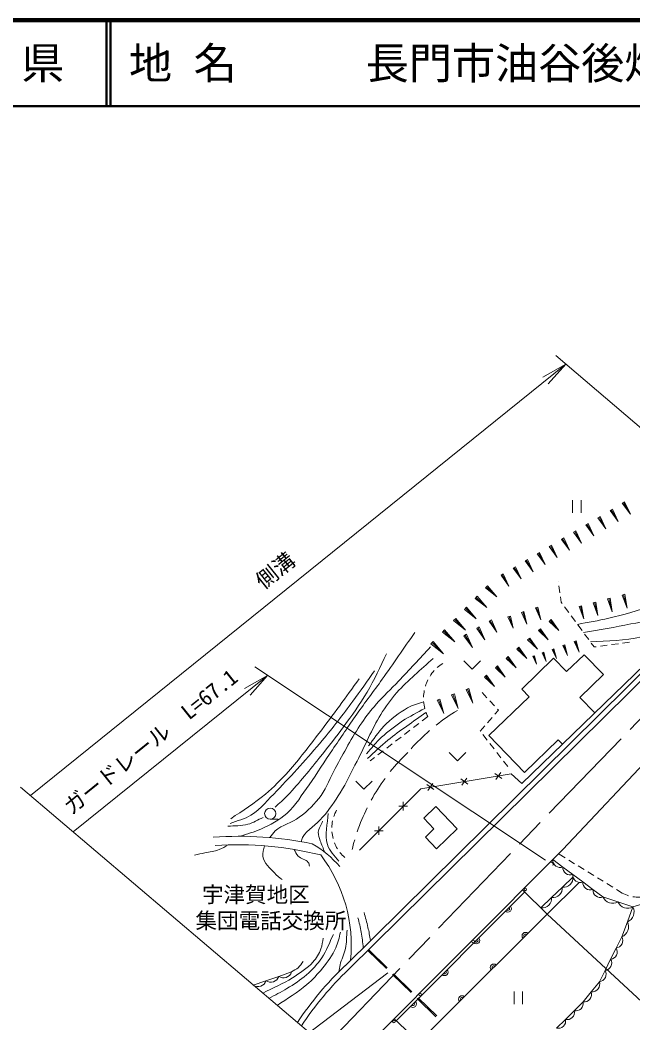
# Model space of a CAD drawing. Units: millimetres, scale not verified. Extents: x 40000 to 680000, y 20000 to 380000.
# Drawn here: x 357739 to 428844, y 263689 to 380000 of the extents above; entities that cross this region are included whole.
import ezdxf
from ezdxf.enums import TextEntityAlignment as Align

# ---------------------------------------------------------------- set-up
doc = ezdxf.new("R2010")
doc.units = ezdxf.units.MM
doc.header["$LTSCALE"] = 1000
doc.linetypes.add('CHAIN', pattern=[18.5, 12, -1.5, 3.5, -1.5])
for name, color, linetype, lineweight in [('M-BMK', 2, 'CHAIN', 13), ('M-TTL', 2, 'Continuous', 140), ('M-TTL-LINE', 7, 'Continuous', 50), ('M-TTL-TXT', 7, 'Continuous', 13), ('M-WORK', 1, 'Continuous', 13)]:
    doc.layers.add(name, color=color, linetype=linetype, lineweight=lineweight)
doc.styles.add('ＭＳ ゴシック', font='')
doc.styles.get('ＭＳ ゴシック').set_extended_font_data('MS Gothic')

# ---------------------------------------------------------------- blocks, each defined once
blk = doc.blocks.new('open_arrow')
at = {"color": 0, "linetype": 'Continuous', "lineweight": -2}
blk.add_lwpolyline([(7.5, 1.25), (0, 0), (7.5, -1.25)], dxfattribs=at)

msp = doc.modelspace()

# ---------------------------------------------------------------- linework, layer by layer
at = {"layer": 'M-BMK'}
msp.add_line((393466, 261362), (438774, 308391), dxfattribs=at)
at = {"layer": 'M-TTL'}
msp.add_line((680000, 380000), (40000, 380000), dxfattribs=at)
at = {"layer": 'M-TTL-LINE'}
for p, q in [((367750, 380000), (367750, 370000)), ((368250, 380000), (368250, 370000)), ((40000, 370000), (680000, 370000))]:
    msp.add_line(p, q, dxfattribs=at)
at = {"layer": 'M-WORK'}
for p, q in [((419883, 341085), (446173, 318727)), ((358949, 290060), (421046, 340096)), ((421847, 324316), (421847, 322858)), ((422819, 324316), (422819, 322858)), ((427600, 323958), (427871, 324119)), ((427600, 323958), (428541, 322680)), ((427735, 324038), (428541, 322680)), ((427871, 324119), (428541, 322680)), ((424771, 322279), (425042, 322440)), ((424771, 322279), (425710, 321006)), ((424907, 322360), (425710, 321006)), ((425042, 322440), (425710, 321006)), ((426185, 323118), (426456, 323279)), ((426185, 323118), (427124, 321843)), ((426320, 323198), (427124, 321843)), ((426456, 323279), (427124, 321843)), ((423360, 321442), (423630, 321602)), ((423360, 321442), (424297, 320170)), ((423495, 321522), (424297, 320170)), ((423630, 321602), (424297, 320170)), ((420544, 319771), (420813, 319931)), ((420813, 319931), (421478, 318503)), ((421951, 320606), (422221, 320766)), ((421951, 320606), (422887, 319336)), ((422086, 320686), (422887, 319336)), ((422221, 320766), (422887, 319336)), ((419138, 318937), (419407, 319097)), ((419138, 318937), (420071, 317671)), ((419273, 319017), (420071, 317671)), ((419407, 319097), (420071, 317671)), ((420544, 319771), (421478, 318503)), ((420678, 319851), (421478, 318503)), ((417735, 318104), (418004, 318264)), ((417735, 318104), (418667, 316840)), ((417869, 318184), (418667, 316840)), ((418004, 318264), (418667, 316840)), ((414934, 316442), (415202, 316601)), ((414934, 316442), (415863, 315182)), ((415068, 316522), (415863, 315182)), ((415202, 316601), (415863, 315182)), ((416334, 317273), (416602, 317432)), ((416334, 317273), (417264, 316011)), ((416468, 317352), (417264, 316011)), ((416602, 317432), (417264, 316011)), ((413537, 315613), (413804, 315772)), ((413537, 315613), (414464, 314355)), ((413671, 315693), (414464, 314355)), ((413804, 315772), (414464, 314355)), ((411752, 314159), (411987, 314399)), ((411752, 314159), (413056, 313119)), ((411870, 314279), (413056, 313119)), ((411987, 314399), (413056, 313119)), ((420159, 314874), (420157, 314887)), ((420348, 313588), (420232, 314379)), ((410542, 312921), (410782, 313167)), ((410542, 312921), (411877, 311856)), ((410662, 313044), (411877, 311856)), ((410782, 313167), (411877, 311856)), ((420509, 312497), (420421, 313093)), ((425887, 312860), (426192, 312941)), ((426040, 312900), (426452, 311358)), ((426192, 312941), (426452, 311358)), ((427589, 313315), (427901, 313398)), ((427589, 313315), (428168, 311776)), ((427745, 313357), (428168, 311776)), ((427901, 313398), (428168, 311776)), ((409303, 311653), (409549, 311905)), ((409426, 311779), (410670, 310563)), ((409549, 311905), (410670, 310563)), ((417523, 311831), (417811, 311926)), ((417523, 311831), (418144, 310421)), ((417667, 311878), (418144, 310421)), ((417811, 311926), (418144, 310421)), ((420626, 312338), (420509, 312497)), ((421397, 311291), (420922, 311935)), ((422595, 311979), (422886, 312057)), ((422595, 311979), (423133, 310550)), ((422740, 312018), (423133, 310550)), ((422886, 312057), (423133, 310550)), ((424223, 312414), (424520, 312494)), ((424223, 312414), (424774, 310950)), ((424372, 312454), (424774, 310950)), ((424520, 312494), (424774, 310950)), ((425887, 312860), (426452, 311358)), ((395438, 270312), (437346, 311710)), ((395855, 269880), (437737, 311253)), ((408035, 310356), (408287, 310613)), ((408287, 310613), (409435, 309239)), ((409303, 311653), (410670, 310563)), ((414346, 310791), (414619, 310881)), ((414346, 310791), (414935, 309455)), ((414483, 310836), (414935, 309455)), ((414619, 310881), (414935, 309455)), ((415916, 311305), (416196, 311397)), ((415916, 311305), (416520, 309932)), ((416056, 311351), (416520, 309932)), ((416196, 311397), (416520, 309932)), ((422168, 310244), (421693, 310889)), ((408035, 310356), (409435, 309239)), ((408161, 310485), (409435, 309239)), ((410718, 309453), (411004, 309618)), ((410718, 309453), (411672, 308130)), ((410861, 309536), (411672, 308130)), ((411004, 309618), (411672, 308130)), ((412154, 310283), (412430, 310442)), ((412154, 310283), (413072, 309012)), ((412292, 310362), (413072, 309012)), ((412430, 310442), (413072, 309012)), ((417871, 309195), (418109, 309401)), ((418109, 309401), (419016, 308110)), ((419110, 310266), (419347, 310471)), ((419110, 310266), (420251, 309184)), ((419228, 310368), (420251, 309184)), ((419347, 310471), (420251, 309184)), ((422939, 309198), (422464, 309842)), ((406736, 309027), (406994, 309291)), ((406736, 309027), (408170, 307883)), ((406865, 309159), (408170, 307883)), ((406994, 309291), (408170, 307883)), ((409224, 308590), (409522, 308762)), ((409224, 308590), (410217, 307214)), ((409373, 308676), (410217, 307214)), ((409522, 308762), (410217, 307214)), ((415957, 291441), (433594, 308533)), ((416628, 308122), (416867, 308328)), ((416747, 308225), (417777, 307034)), ((416867, 308328), (417777, 307034)), ((417871, 309195), (419016, 308110)), ((417990, 309298), (419016, 308110)), ((423709, 308151), (423235, 308795)), ((405407, 307667), (405671, 307937)), ((405407, 307667), (406875, 306496)), ((405539, 307802), (406875, 306496)), ((405671, 307937), (406875, 306496)), ((415382, 307045), (415621, 307252)), ((415502, 307149), (416534, 305954)), ((415621, 307252), (416534, 305954)), ((416628, 308122), (417777, 307034)), ((419465, 307010), (419680, 307086)), ((419680, 307086), (419964, 305940)), ((420697, 307446), (420927, 307527)), ((420697, 307446), (421233, 306296)), ((420812, 307486), (421233, 306296)), ((420927, 307527), (421233, 306296)), ((422010, 307910), (422258, 307998)), ((422010, 307910), (422586, 306675)), ((422134, 307954), (422586, 306675)), ((422258, 307998), (422586, 306675)), ((424340, 307294), (424006, 307748)), ((424574, 307326), (424340, 307294)), ((425863, 307498), (425070, 307392)), ((427151, 307671), (426359, 307565)), ((428440, 307843), (427647, 307737)), ((414132, 305966), (414372, 306173)), ((414132, 305966), (415288, 304871)), ((414252, 306069), (415288, 304871)), ((414372, 306173), (415288, 304871)), ((415382, 307045), (416534, 305954)), ((415946, 302396), (419641, 305977)), ((417228, 306218), (417414, 306284)), ((417228, 306218), (417660, 305293)), ((417321, 306251), (417660, 305293)), ((417414, 306284), (417660, 305293)), ((418311, 306601), (418510, 306672)), ((418311, 306601), (418775, 305606)), ((418410, 306637), (418775, 305606)), ((418510, 306672), (418775, 305606)), ((419465, 307010), (419964, 305940)), ((419572, 307048), (419964, 305940)), ((419641, 305977), (421141, 304429)), ((423176, 306400), (421141, 304429)), ((425417, 304087), (423176, 306400)), ((418701, 282562), (384964, 304971)), ((409237, 305674), (410197, 304714)), ((410197, 304714), (411157, 305674)), ((412879, 304883), (413120, 305091)), ((412879, 304883), (414038, 303784)), ((412999, 304987), (414038, 303784)), ((413120, 305091), (414038, 303784)), ((420715, 283818), (441426, 305807)), ((363916, 285836), (386443, 303988)), ((411622, 303797), (411864, 304005)), ((411622, 303797), (412785, 302695)), ((411743, 303901), (412785, 302695)), ((411864, 304005), (412785, 302695)), ((422674, 301430), (425417, 304087)), ((409482, 302369), (409809, 302491)), ((409645, 302430), (410260, 300784)), ((409809, 302491), (410260, 300784)), ((407799, 301740), (408123, 301861)), ((407799, 301740), (408569, 300173)), ((407961, 301800), (408569, 300173)), ((408123, 301861), (408569, 300173)), ((409482, 302369), (410260, 300784)), ((411361, 301995), (411906, 301410)), ((416789, 301526), (412134, 297014)), ((415946, 302396), (416789, 301526)), ((422674, 301430), (424413, 299636)), ((406135, 301118), (406455, 301237)), ((406135, 301118), (406896, 299569)), ((406295, 301178), (406896, 299569)), ((406455, 301237), (406896, 299569)), ((412246, 301044), (412791, 300458)), ((413132, 300092), (413241, 299974)), ((405033, 299218), (404399, 298731)), ((412497, 299112), (411974, 298506)), ((413241, 299974), (412824, 299490)), ((404003, 298426), (403368, 297939)), ((411647, 298128), (411132, 297531)), ((401941, 296842), (401307, 296355)), ((402972, 297634), (402337, 297147)), ((411132, 297531), (411139, 297522)), ((411446, 297127), (411937, 296495)), ((412134, 297014), (416273, 292744)), ((400910, 296050), (400276, 295563)), ((412243, 296100), (412734, 295468)), ((420183, 296533), (416273, 292744)), ((420680, 296019), (420183, 296533)), ((398849, 294466), (398355, 294086)), ((399879, 295258), (399245, 294770)), ((407536, 295059), (408496, 294099)), ((408496, 294099), (409456, 295059)), ((413040, 295073), (413531, 294441)), ((413838, 294046), (414328, 293414)), ((414735, 292592), (404225, 290852)), ((409689, 291399), (408876, 291981)), ((409574, 292096), (408991, 291283)), ((413635, 292052), (412822, 292634)), ((413520, 292750), (412938, 291937)), ((415957, 291441), (414735, 292592)), ((357786, 291049), (392738, 261326)), ((396679, 291746), (397639, 290786)), ((404225, 290852), (397107, 283717)), ((397639, 290786), (398599, 291746)), ((405743, 290745), (404930, 291327)), ((405627, 291443), (405045, 290630)), ((402696, 288819), (401696, 288817)), ((402195, 289318), (402196, 288318)), ((405973, 288784), (404575, 287442)), ((405973, 288784), (408464, 286190)), ((386760, 287313), (387667, 287313)), ((404575, 287442), (405761, 286207)), ((399370, 286486), (399371, 285486)), ((404759, 285244), (405761, 286207)), ((408464, 286190), (406064, 283885)), ((399871, 285987), (398871, 285985)), ((406064, 283885), (404759, 285244)), ((395745, 258769), (420715, 283818)), ((419544, 282643), (420708, 281774)), ((420966, 282840), (420285, 283259)), ((420708, 281774), (421872, 280905)), ((422073, 282158), (421392, 282578)), ((423181, 281477), (422499, 281896)), ((420654, 279433), (421895, 280630)), ((421872, 280905), (423036, 280037)), ((424288, 280796), (423606, 281215)), ((425395, 280114), (424714, 280534)), ((422593, 279991), (418907, 276314)), ((419413, 278235), (420654, 279433)), ((423036, 280037), (424200, 279168)), ((424200, 279168), (425364, 278299)), ((426502, 279433), (425821, 279852)), ((427609, 278752), (426928, 279171)), ((416292, 278894), (401372, 263941)), ((416047, 279135), (418907, 276314)), ((418172, 277038), (419413, 278235)), ((425364, 278299), (427104, 277719)), ((427104, 277719), (428844, 277139)), ((428844, 277139), (428194, 275408)), ((428844, 277139), (430373, 277631)), ((406480, 263922), (418907, 276314)), ((418907, 276314), (443631, 253379)), ((428194, 275408), (427543, 273677)), ((427543, 273677), (426897, 272376)), ((398189, 272186), (400341, 270096)), ((426897, 272376), (426252, 271076)), ((398082, 272081), (400234, 269990)), ((426252, 271076), (425606, 269775)), ((386271, 268588), (387750, 269094)), ((387750, 269094), (389229, 269599)), ((400424, 269511), (388596, 260530)), ((400951, 269294), (403103, 267203)), ((401058, 269399), (403210, 267309)), ((425606, 269775), (424960, 268474)), ((384793, 268083), (386271, 268588)), ((424960, 268474), (424011, 267297)), ((403820, 266506), (405972, 264416)), ((403927, 266612), (406079, 264521)), ((415054, 267338), (415054, 265880)), ((416026, 267338), (416026, 265880)), ((424011, 267297), (423062, 266119)), ((423062, 266119), (422038, 265109)), ((401127, 264168), (428774, 238523)), ((421014, 264098), (419990, 263087)), ((422038, 265109), (421014, 264098)), ((404058, 261450), (406480, 263922))]:
    msp.add_line(p, q, dxfattribs=at)
for centre, radius in [((386760, 287961), 648), ((416363, 279178), 150), ((410302, 273139), 150), ((404162, 266976), 150), ((401113, 263858), 150)]:
    msp.add_circle(centre, radius, dxfattribs=at)
for centre, radius, start, end in [((409372, 301325), 4823, 122.60612, 132.10973), ((409372, 301325), 4823, 138.04949, 147.55309), ((409372, 301325), 4823, 153.49285, 162.99646), ((409372, 301325), 4823, 168.93621, 178.43982), ((409372, 301325), 4823, 184.37957, 193.88318), ((409372, 301325), 4823, 199.82294, 205.89153), ((420896, 279444), 23964, 121.21158, 128.38432), ((420896, 279444), 23964, 130.77524, 137.94798), ((418586, 278486), 22944, 133.77334, 141.26504), ((418586, 278486), 22944, 143.76227, 151.25397), ((418586, 278486), 22944, 153.75121, 161.24291), ((398383, 286214), 4476, 151.39998, 161.64096), ((398383, 286214), 4476, 168.04158, 178.28257), ((383146, 244069), 41268, 78.13388, 94.15644), ((398383, 286214), 4476, 184.68318, 194.92417), ((382869, 243607), 40748, 76.15954, 93.49613), ((385970, 274326), 11604, 40.21714, 60.79382), ((398383, 286214), 4476, 201.32479, 211.56578), ((418586, 278486), 22944, 163.74014, 166.64068), ((378934, 272686), 17238, 354.22508, 37.46723), ((398383, 286214), 4476, 217.96639, 228.20738), ((420401, 282577), 859, 175.57309, 290.95524), ((419337, 282085), 250, 322.89547, 142.89547), ((421565, 281708), 859, 175.57309, 290.95524), ((420769, 280556), 1129, 264.18786, 3.74614), ((422729, 280839), 859, 175.57309, 290.95524), ((419528, 279359), 1129, 264.18786, 3.74614), ((423893, 279970), 859, 175.57309, 290.95524), ((425057, 279102), 859, 175.57309, 290.95524), ((418287, 278162), 1129, 264.18786, 3.74614), ((426503, 278817), 1251, 204.4332, 298.6969), ((429495, 282246), 3970, 241.64632, 253.19141), ((429495, 282246), 3970, 260.40709, 271.95218), ((414341, 276939), 400, 225.06221, 45.06221), ((414341, 276939), 200, 225.06221, 45.06221), ((428243, 278237), 1251, 204.4332, 298.6969), ((427706, 276579), 1269, 292.62585, 26.19832), ((427055, 274848), 1269, 292.62585, 26.19832), ((410668, 273258), 400, 225.06221, 45.06221), ((410668, 273258), 200, 225.06221, 45.06221), ((416375, 273790), 400, 44.91929, 224.91929), ((416375, 273790), 200, 44.91929, 224.91929), ((426809, 273231), 859, 275.88849, 31.29153), ((426163, 271930), 859, 275.88849, 31.29153), ((425518, 270629), 859, 275.88849, 31.29153), ((421288, 243013), 37596, 133.43848, 146.56479), ((421288, 243013), 36996, 133.4287, 146.67795), ((406995, 269577), 400, 225.06221, 45.06221), ((412693, 270118), 400, 44.91929, 224.91929), ((412693, 270118), 200, 44.91929, 224.91929), ((386828, 269374), 963, 234.65541, 343.09376), ((388307, 269879), 963, 234.65541, 343.09376), ((406995, 269577), 200, 225.06221, 45.06221), ((424872, 269329), 859, 275.88849, 31.29153), ((385350, 268868), 963, 234.65541, 343.09376), ((424084, 268209), 915, 265.37862, 16.88583), ((409011, 266446), 400, 44.91929, 224.91929), ((409011, 266446), 200, 44.91929, 224.91929), ((423135, 267031), 915, 265.37862, 16.88583), ((403323, 265896), 400, 225.06221, 45.06221), ((403323, 265896), 200, 225.06221, 45.06221), ((422236, 265932), 847, 256.47045, 12.78707), ((420188, 263911), 847, 256.47045, 12.78707), ((421212, 264921), 847, 256.47045, 12.78707)]:
    msp.add_arc(centre, radius, start, end, dxfattribs=at)
for points, knots in [([(444578, 329738), (444039, 328302), (443594, 326826), (442962, 325428), (442326, 324024), (441548, 322688), (440782, 321350), (440035, 320045), (439318, 318713), (438427, 317501), (437721, 316542), (437004, 315554), (436072, 314812), (434589, 313632), (432815, 312845), (431063, 312123), (429447, 311457), (427733, 311048), (426036, 310629), (424840, 310334), (423619, 310153), (422410, 309915)], [0, 0, 0, 0, 1, 1, 1, 2, 2, 2, 3, 3, 3, 4, 4, 4, 5, 5, 5, 6, 6, 6, 7, 7, 7, 7]), ([(423109, 308966), (424940, 309298), (426779, 309587), (428602, 309961), (430086, 310266), (431609, 310459), (433031, 310981), (434133, 311385), (435208, 311911), (436160, 312598), (437275, 313403), (438229, 314426), (439112, 315480), (440296, 316892), (441327, 318440), (442223, 320050), (443065, 321562), (443714, 323178), (444332, 324795), (444688, 325725), (444943, 326690), (445249, 327637)], [0, 0, 0, 0, 1, 1, 1, 2, 2, 2, 3, 3, 3, 4, 4, 4, 5, 5, 5, 6, 6, 6, 7, 7, 7, 7]), ([(445746, 325192), (445310, 323888), (445026, 322523), (444438, 321280), (443718, 319760), (442737, 318370), (441749, 317009), (440678, 315535), (439578, 314057), (438251, 312809), (437314, 311927), (436268, 311144), (435140, 310524), (433476, 309608), (431680, 308892), (429833, 308450), (427905, 307989), (425887, 308066), (423913, 307874)], [0, 0, 0, 0, 1, 1, 1, 2, 2, 2, 3, 3, 3, 4, 4, 4, 5, 5, 5, 6, 6, 6, 6]), ([(383266, 285337), (384069, 285612), (384905, 285805), (385674, 286164), (386741, 286663), (387818, 287208), (388697, 287992), (389741, 288923), (390445, 290179), (391263, 291314), (392216, 292636), (393073, 294024), (393987, 295374), (394919, 296749), (395842, 298129), (396799, 299486), (397764, 300854), (398781, 302184), (399752, 303546), (401029, 305339), (402271, 307155), (403531, 308960)], [0, 0, 0, 0, 1, 1, 1, 2, 2, 2, 3, 3, 3, 4, 4, 4, 5, 5, 5, 6, 6, 6, 7, 7, 7, 7]), ([(405359, 307290), (404122, 305966), (402900, 304629), (401650, 303318), (400798, 302424), (399878, 301594), (399067, 300664), (398466, 299975), (397891, 299259), (397379, 298502), (396237, 296813), (395289, 294998), (394304, 293212), (393735, 292182), (393364, 291033), (392669, 290084), (391962, 289117), (391092, 288259), (390138, 287535), (389288, 286889), (388152, 286668), (387344, 285971), (387092, 285753), (386937, 285444), (386734, 285181)], [0, 0, 0, 0, 1, 1, 1, 2, 2, 2, 3, 3, 3, 4, 4, 4, 5, 5, 5, 6, 6, 6, 7, 7, 7, 8, 8, 8, 8]), ([(400262, 306499), (399506, 305011), (398845, 303471), (397994, 302035), (397174, 300649), (396217, 299348), (395270, 298045), (394425, 296883), (393537, 295753), (392634, 294636), (391384, 293091), (390153, 291525), (388785, 290084), (388326, 289599), (387812, 289170), (387326, 288713)], [0, 0, 0, 0, 1, 1, 1, 2, 2, 2, 3, 3, 3, 4, 4, 4, 5, 5, 5, 5]), ([(390374, 284699), (390424, 284865), (390436, 285048), (390525, 285198), (391087, 286140), (392136, 286697), (392845, 287535), (393598, 288427), (394268, 289391), (394884, 290382), (395612, 291556), (396196, 292813), (396834, 294038), (397772, 295839), (398528, 297740), (399594, 299469), (400143, 300361), (400762, 301216), (401457, 302000), (402738, 303445), (404269, 304648), (405675, 305972)], [0, 0, 0, 0, 1, 1, 1, 2, 2, 2, 3, 3, 3, 4, 4, 4, 5, 5, 5, 6, 6, 6, 7, 7, 7, 7]), ([(382124, 286832), (382926, 287148), (383804, 287318), (384532, 287781), (385689, 288518), (386561, 289630), (387519, 290611), (389351, 292486), (391106, 294438), (392792, 296446), (394030, 297919), (395193, 299455), (396342, 300998), (397206, 302157), (398018, 303353), (398856, 304531)], [0, 0, 0, 0, 1, 1, 1, 2, 2, 2, 3, 3, 3, 4, 4, 4, 5, 5, 5, 5]), ([(397098, 303599), (395546, 301502), (394034, 299374), (392441, 297307), (391280, 295802), (390146, 294271), (388873, 292860), (388035, 291932), (387159, 291029), (386201, 290224), (384951, 289172), (383541, 288326), (382212, 287377)], [0, 0, 0, 0, 1, 1, 1, 2, 2, 2, 3, 3, 3, 4, 4, 4, 4]), ([(404690, 300167), (403835, 299683), (402943, 299258), (402125, 298713), (401267, 298141), (400440, 297514), (399682, 296815), (399051, 296233), (398522, 295550), (397942, 294917)], [0, 0, 0, 0, 1, 1, 1, 2, 2, 2, 3, 3, 3, 3]), ([(398170, 295813), (398762, 296575), (399263, 297416), (399945, 298098), (400769, 298922), (401687, 299675), (402705, 300242), (403283, 300564), (403945, 300704), (404565, 300935)], [0, 0, 0, 0, 1, 1, 1, 2, 2, 2, 3, 3, 3, 3]), ([(398047, 294372), (398838, 295075), (399596, 295817), (400420, 296481), (401837, 297624), (403360, 298630), (404830, 299704)], [0, 0, 0, 0, 1, 1, 1, 2, 2, 2, 2]), ([(385938, 287517), (385346, 287254), (384789, 286893), (384162, 286727), (383417, 286529), (382628, 286574), (381860, 286498)], [0, 0, 0, 0, 1, 1, 1, 2, 2, 2, 2]), ([(394708, 282438), (394268, 283083), (393611, 283623), (393390, 284371), (393048, 285529), (393448, 286785), (393478, 287992)], [0, 0, 0, 0, 1, 1, 1, 2, 2, 2, 2]), ([(393095, 283485), (392918, 283933), (392707, 284369), (392564, 284828), (392463, 285150), (392309, 285477), (392335, 285813), (392370, 286266), (392675, 286656), (392845, 287078)], [0, 0, 0, 0, 1, 1, 1, 2, 2, 2, 3, 3, 3, 3]), ([(377993, 283154), (378386, 283242), (378778, 283331), (379171, 283418), (379727, 283542), (380306, 283589), (380841, 283787), (381208, 283923), (381531, 284158), (381877, 284343)], [0, 0, 0, 0, 1, 1, 1, 2, 2, 2, 3, 3, 3, 3]), ([(386118, 284225), (386046, 283810), (385809, 283390), (385902, 282979), (386075, 282221), (386732, 281655), (387256, 281080), (387522, 280789), (387853, 280565), (388152, 280307)], [0, 0, 0, 0, 1, 1, 1, 2, 2, 2, 3, 3, 3, 3]), ([(389535, 283806), (389689, 283554), (389790, 283259), (389998, 283049), (390323, 282719), (390889, 282675), (391175, 282311), (391267, 282194), (391269, 282030), (391316, 281889)], [0, 0, 0, 0, 1, 1, 1, 2, 2, 2, 3, 3, 3, 3]), ([(396940, 275896), (397069, 275333), (397225, 274776), (397327, 274208), (397433, 273613), (397483, 273009), (397561, 272409)], [0, 0, 0, 0, 1, 1, 1, 2, 2, 2, 2]), ([(397643, 276493), (397795, 275919), (397964, 275349), (398100, 274771), (398218, 274266), (398307, 273756), (398410, 273248)], [0, 0, 0, 0, 1, 1, 1, 2, 2, 2, 2]), ([(385895, 267145), (387046, 267736), (388256, 268224), (389347, 268918), (390191, 269455), (391051, 270011), (391720, 270755), (392116, 271195), (392435, 271715), (392651, 272266), (392809, 272668), (392826, 273111), (392903, 273536)], [0, 0, 0, 0, 1, 1, 1, 2, 2, 2, 3, 3, 3, 4, 4, 4, 4]), ([(394085, 273929), (393658, 273022), (393304, 272067), (392739, 271238), (392246, 270513), (391638, 269861), (390982, 269278), (390288, 268663), (389494, 268168), (388706, 267679), (388029, 267260), (387306, 266920), (386606, 266540)], [0, 0, 0, 0, 1, 1, 1, 2, 2, 2, 3, 3, 3, 4, 4, 4, 4]), ([(387579, 265714), (388722, 266521), (389949, 267222), (391008, 268136), (391673, 268710), (392281, 269355), (392827, 270043), (393412, 270778), (393978, 271546), (394374, 272398), (394638, 272968), (394759, 273595), (394910, 274204)], [0, 0, 0, 0, 1, 1, 1, 2, 2, 2, 3, 3, 3, 4, 4, 4, 4]), ([(395680, 274460), (395623, 273743), (395627, 273015), (395481, 272310), (395347, 271664), (395028, 271069), (394866, 270430), (394798, 270161), (394767, 269884), (394717, 269611)], [0, 0, 0, 0, 1, 1, 1, 2, 2, 2, 3, 3, 3, 3]), ([(389229, 269599), (389491, 269763), (389786, 269884), (390015, 270091), (390242, 270296), (390390, 270575), (390578, 270816)], [0, 0, 0, 0, 1, 1, 1, 2, 2, 2, 2])]:
    msp.add_open_spline(points, degree=3, knots=knots, dxfattribs=at)

# ---------------------------------------------------------------- block references
at = {"layer": 'M-WORK', "xscale": 400, "yscale": 400, "rotation": 218.9}
for p in [(421046, 340096), (386443, 303988)]:
    msp.add_blockref('open_arrow', p, dxfattribs=at)

# ---------------------------------------------------------------- texts
at = {"layer": 'M-TTL-TXT', "style": 'ＭＳ ゴシック'}
msp.add_text('山\u3000口\u3000県', height=3666, dxfattribs=at).set_placement((350375, 375000), align=Align.MIDDLE_CENTER)
msp.add_text('地 名      長門市油谷後畑', height=3666, dxfattribs=at).set_placement((370380, 375000), align=Align.MIDDLE_LEFT)
at = {"layer": 'M-WORK', "style": 'ＭＳ ゴシック'}
for s, p in [('側溝', (388266, 315028)), ('ガードレール\u3000L=67.1', (373792, 295169))]:
    msp.add_text(s, height=1833, rotation=38.861, dxfattribs=at).set_placement(p, align=Align.BOTTOM_CENTER)
for s, p in [('宇津賀地区', (385094, 278577)), ('集団電話交換所', (386844, 275551))]:
    msp.add_text(s, height=1833, dxfattribs=at).set_placement(p, align=Align.MIDDLE_CENTER)

doc.saveas('drawing.dxf')
